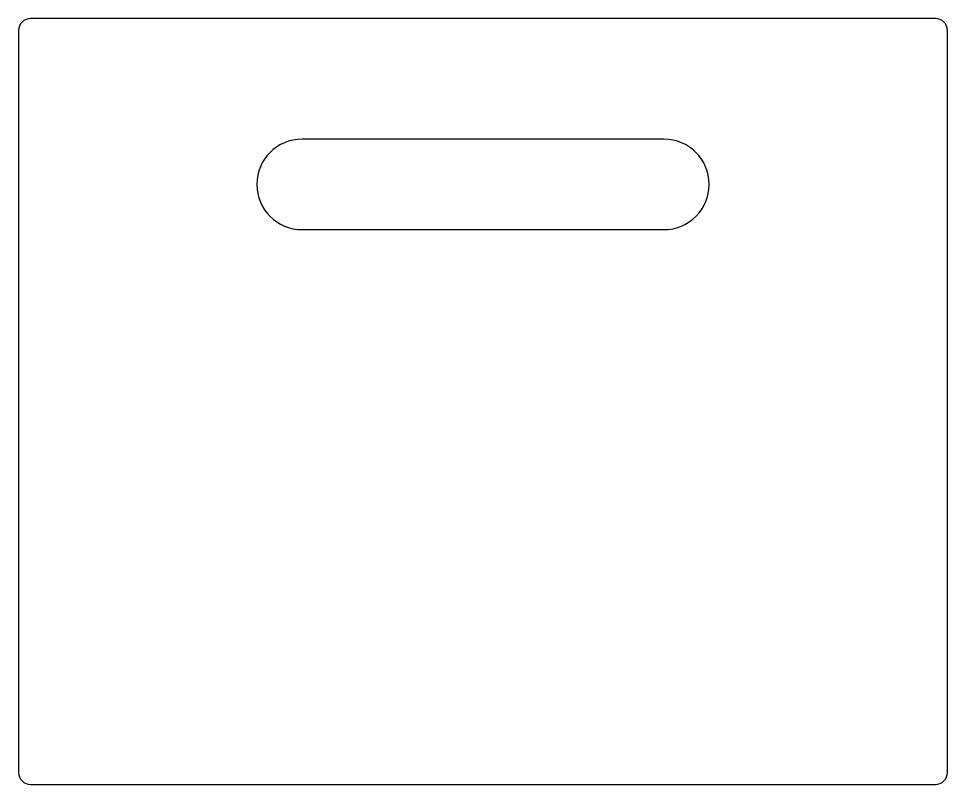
# Model space of a CAD drawing. Header units: millimetres. Extents: x 0 to 308, y 0 to 254.
import ezdxf

# ---------------------------------------------------------------- set-up
doc = ezdxf.new("R2010")
doc.units = ezdxf.units.MM
doc.layers.get('0').update_dxf_attribs({"linetype": 'CONTINUOUS'})

msp = doc.modelspace()

# ---------------------------------------------------------------- linework, layer by layer
for points in [[(0, 4, 0.414214), (4, 0), (304, 0, 0.414214), (308, 4), (308, 250, 0.414214), (304, 254), (4, 254, 0.414214), (0, 250)], [(214, 184, 1), (214, 214), (94, 214, 1), (94, 184)]]:
    msp.add_lwpolyline(points, format="xyb", close=True)

doc.saveas('drawing.dxf')
